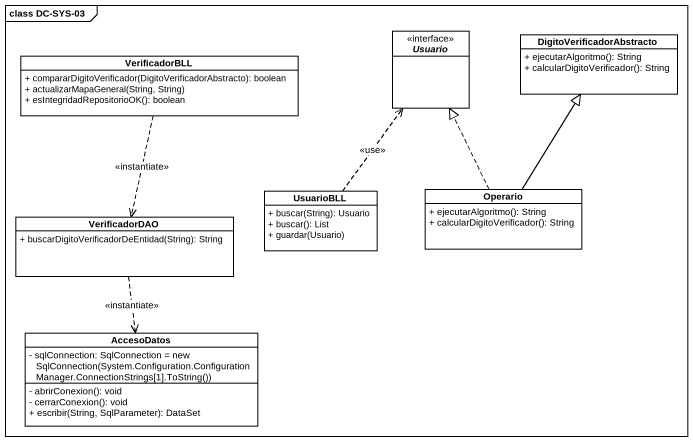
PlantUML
@startuml
mainframe class DC-SYS-03
hide circle
hide empty members
skinparam classAttributeIconSize 0
interface Usuario
class DigitoVerificadorAbstracto {
  + ejecutarAlgoritmo(): String
  + calcularDigitoVerificador(): String
}
class VerificadorBLL {
  + compararDigitoVerificador(DigitoVerificadorAbstracto): boolean
  + actualizarMapaGeneral(String, String)
  + esIntegridadRepositorioOK(): boolean
}
class UsuarioBLL {
  + buscar(String): Usuario
  + buscar(): List
  + guardar(Usuario)
}
class Operario {
  + ejecutarAlgoritmo(): String
  + calcularDigitoVerificador(): String
}
class VerificadorDAO {
  + buscarDigitoVerificadorDeEntidad(String): String
}
class AccesoDatos {
  {field} - sqlConnection: SqlConnection = new SqlConnection(System.Configuration.ConfigurationManager.ConnectionStrings[1].ToString())
  - abrirConexion(): void
  - cerrarConexion(): void
  + escribir(String, SqlParameter): DataSet
}
VerificadorBLL ..> VerificadorDAO : <<instantiate>>
UsuarioBLL .up.> Usuario : <<use>>
Operario .up.|> Usuario
Operario -up-|> DigitoVerificadorAbstracto
VerificadorDAO ..> AccesoDatos : <<instantiate>>
@enduml
